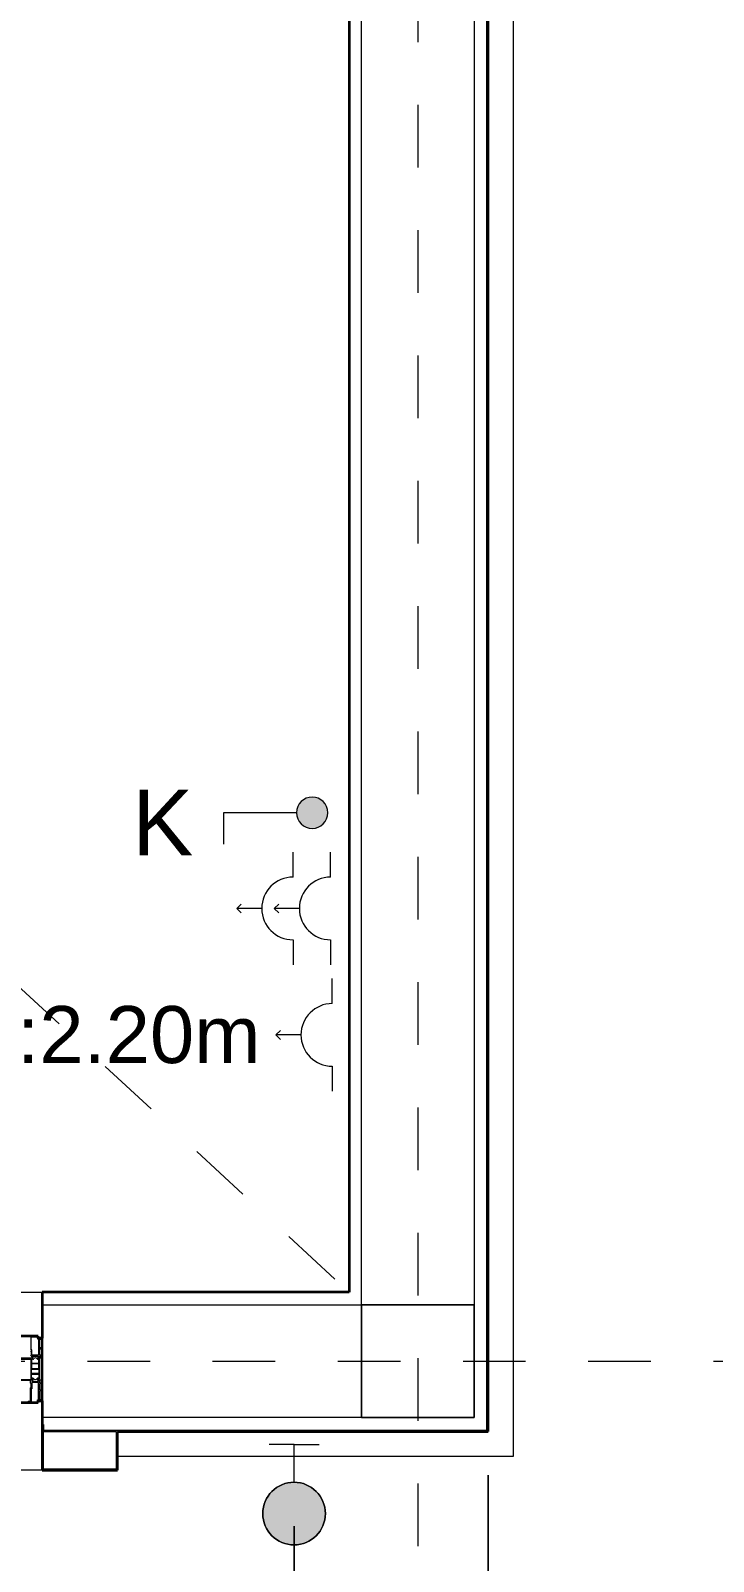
# Model space of a CAD drawing. Header units: metres. Extents: x -1.5 to 31.4, y -9.2 to 10.9.
# Drawn here: x 6.797 to 7.888, y -5.752 to -3.309 of the extents above; entities that cross this region are included whole.
import ezdxf

# ---------------------------------------------------------------- set-up
doc = ezdxf.new("R2010")
doc.units = ezdxf.units.M
doc.linetypes.add('Línea de rejilla', pattern=[0.022225, 0.0127, -0.003175, 0.003175, -0.003175])
doc.linetypes.add('Trazo', pattern=[0.0023, 0.0015, -0.0008])
for name, color, linetype, lineweight in [('A-ANNO-DIMS', 7, 'Continuous', 9), ('A-ANNO-DIMS-70', 7, 'Continuous', 9), ('A-DETL-GENF', 7, 'Continuous', 18), ('A-DETL-THIN', 7, 'Continuous', 18), ('A-GLAZ', 7, 'Continuous', 18), ('A-WALL', 7, 'Continuous', 18), ('G-ANNO-TEXT', 7, 'Continuous', 9), ('G-IMPT', 7, 'Continuous', 18), ('S-COLS', 7, 'Continuous', 18), ('S-GRID', 7, 'Continuous', 9)]:
    doc.layers.add(name, color=color, linetype=linetype, lineweight=lineweight)
doc.layers.add('A-DETL-HDLN', color=94, linetype='Trazo', lineweight=18, true_color=0x00a600)
doc.styles.add('Arial_1', font='arial.ttf', dxfattribs={"height": 0.105})
doc.styles.add('Arial_2', font='arial.ttf', dxfattribs={"height": 0.091})
doc.dimstyles.new('Diagonal_-_Arial_1_5_mm', dxfattribs={"dimscale": 0.3048, "dimtxt": 0.107127, "dimasz": 0.287073, "dimexe": 0.459318, "dimexo": 0.229659, "dimgap": 0.160761, "dimtad": 1, "dimrnd": 0.01, "dimzin": 0, "dimdsep": 46, "dimtxsty": 'Arial_1', "dimblk1": 'OPEN30', "dimblk2": 'OPEN30', "dimsah": 1, "dimcen": 0.09, "dimaunit": 1, "dimadec": 4, "dimazin": 0, "dimtfac": 1, "dimtdec": 4, "dimtix": 1, "dimtmove": 0, "dimatfit": 3, "dimfxl": 1, "dimtvp": 1, "dimtfill": 1, "dimtolj": 1, "dimtzin": 0, "dimarcsym": 2})

# ---------------------------------------------------------------- blocks, each defined once
blk = doc.blocks.new('VENTANA DOS HOJAS - A220 cm x H160 cm-2765769-ARQ_ELEC_PB')
at = {"layer": 'A-GLAZ', "color": 253, "lineweight": 35, "true_color": 0xaaaaaa}
for p, q in [((1.0935, 0.04), (1.023, 0.04)), ((1.0935, 0.037), (1.0935, 0.04)), ((1.1, 0.037), (1.0935, 0.037)), ((1.1, -0.063), (1.1, 0.037)), ((1.023, -0.066), (1.0935, -0.066)), ((1.0935, -0.066), (1.0935, -0.063)), ((1.0935, -0.063), (1.1, -0.063))]:
    blk.add_line(p, q, dxfattribs=at)
at = {"layer": 'G-IMPT', "color": 253, "true_color": 0xaaaaaa}
for p, q in [((1.0827, 0.0023), (1.0827, -0.0023)), ((1.085, 0.0033), (1.0837, 0.0033)), ((1.0841, 0.0073), (1.0848, 0.006)), ((1.093, 0.0053), (1.093, 0.0055)), ((1.0931, 0.006), (1.0938, 0.0073)), ((1.0936, 0.0028), (1.0933, 0.0028)), ((1.0943, 0.0043), (1.094, 0.0043)), ((1.0946, -0.0023), (1.0946, 0.0018)), ((1.0958, -0.0268), (1.0958, 0.0028)), ((1.0827, -0.0053), (1.0827, -0.0105)), ((1.0827, -0.0187), (1.0827, -0.0135)), ((1.0827, -0.0263), (1.0827, -0.0217)), ((1.0837, -0.0033), (1.0936, -0.0033)), ((1.0936, -0.0043), (1.0837, -0.0043)), ((1.0837, -0.0115), (1.0936, -0.0115)), ((1.0837, -0.0125), (1.0936, -0.0125)), ((1.0936, -0.0197), (1.0837, -0.0197)), ((1.0837, -0.0207), (1.0936, -0.0207)), ((1.0946, -0.0105), (1.0946, -0.0053)), ((1.0946, -0.0135), (1.0946, -0.0187)), ((1.0946, -0.0217), (1.0946, -0.0258)), ((1.085, -0.0273), (1.0837, -0.0273)), ((1.0848, -0.0301), (1.0841, -0.0314)), ((1.093, -0.0296), (1.093, -0.0293)), ((1.0938, -0.0314), (1.0931, -0.0301)), ((1.0936, -0.0268), (1.0933, -0.0268)), ((1.094, -0.0283), (1.0943, -0.0283))]:
    blk.add_line(p, q, dxfattribs=at)
at = {"layer": 'G-IMPT', "color": 253, "true_color": 0xaaaaaa, "flags": 128}
for points in [[(1.1, 0.0096), (1.1, 0.0105), (1.0988, 0.011), (1.0988, 0.0097), (1.0955, 0.0099), (1.0955, 0.0195), (1.0988, 0.0197), (1.0988, 0.0184), (1.1, 0.0189), (1.1, 0.022), (1.0997, 0.0227), (1.099, 0.023), (1.0985, 0.023), (1.0985, 0.0211), (1.0955, 0.0211), (1.0955, 0.0353), (1.0985, 0.0353), (1.0985, 0.0328), (1.0994, 0.0337), (1.0998, 0.0343), (1.1, 0.0351), (1.1, 0.037), (1.0935, 0.037), (1.0935, 0.04), (1.023, 0.04)], [(1.081, 0.0167), (1.082, 0.0157), (1.082, 0.0129), (1.0823, 0.0126), (1.082, 0.0123), (1.082, 0.0098), (1.081, 0.0088)], [(1.081, 0.0054), (1.0834, 0.0052), (1.0839, 0.0057), (1.0842, 0.0057), (1.0842, 0.0061), (1.0841, 0.0061), (1.0831, 0.0077), (1.0834, 0.0082), (1.0939, 0.0082), (1.094, 0.0076), (1.0937, 0.0059), (1.0936, 0.0058), (1.0936, 0.0054), (1.097, 0.0054), (1.0972, 0.0057), (1.0964, 0.007), (1.0955, 0.007), (1.0955, 0.0083), (1.0987, 0.0083)], [(1.085, 0.0055), (1.085, 0.0048), (1.0644, 0.0048), (1.0644, 0.0043)], [(1.0654, 0.0033), (1.0815, 0.0033), (1.0815, -0.0288), (1.085, -0.0288), (1.085, -0.0296)], [(1.0852, 0.0082), (1.084, 0.0082), (1.084, 0.0078)], [(1.0925, 0.0081), (1.0923, 0.0081), (1.0923, 0.0077), (1.0923, 0.0077), (1.0912, 0.0077), (1.0912, 0.0077), (1.0912, 0.0081), (1.0867, 0.0081), (1.0867, 0.0077), (1.0867, 0.0077), (1.0856, 0.0077), (1.0856, 0.0077), (1.0856, 0.0081), (1.0855, 0.0081)], [(1.094, 0.0078), (1.094, 0.0082), (1.0928, 0.0082)], [(1.1, -0.0356), (1.1, -0.0365), (1.0988, -0.037), (1.0988, -0.0357), (1.0955, -0.0359), (1.0955, -0.0455), (1.0988, -0.0457), (1.0988, -0.0444), (1.1, -0.0449), (1.1, -0.048), (1.0997, -0.0487), (1.099, -0.049), (1.0985, -0.049), (1.0985, -0.0471), (1.0955, -0.0471), (1.0955, -0.0613), (1.0985, -0.0613), (1.0985, -0.0588), (1.0994, -0.0597), (1.0998, -0.0603), (1.1, -0.0611), (1.1, -0.063), (1.0995, -0.063), (1.0935, -0.063), (1.0935, -0.066), (1.023, -0.066)], [(1.0245, -0.0293), (1.0834, -0.0293), (1.0839, -0.0298), (1.0842, -0.0298), (1.0842, -0.0302), (1.0841, -0.0302), (1.0831, -0.0318), (1.0834, -0.0323), (1.0939, -0.0323), (1.094, -0.0317), (1.0937, -0.03), (1.0936, -0.0299), (1.0936, -0.0295), (1.097, -0.0295), (1.0972, -0.0298), (1.0964, -0.0311), (1.0955, -0.0311), (1.0955, -0.0343), (1.0987, -0.0343)], [(1.084, -0.0319), (1.084, -0.0323), (1.0852, -0.0323)], [(1.0855, -0.0322), (1.0856, -0.0322), (1.0856, -0.0318), (1.0856, -0.0318), (1.0867, -0.0318), (1.0867, -0.0318), (1.0867, -0.0322), (1.0912, -0.0322), (1.0912, -0.0318), (1.0912, -0.0318), (1.0923, -0.0318), (1.0923, -0.0318), (1.0923, -0.0322), (1.0925, -0.0322)], [(1.0928, -0.0323), (1.094, -0.0323), (1.094, -0.0319)]]:
    blk.add_lwpolyline(points, dxfattribs=at)
for points in [[(1.0921, 0.0387), (1.0921, 0.0357), (1.0941, 0.0357), (1.0941, 0.0097), (1.0835, 0.0097), (1.0835, 0.0183), (1.0824, 0.0183), (1.0824, 0.0387)], [(1.0244, -0.064), (1.0263, -0.064), (1.0269, -0.0646), (1.0769, -0.0646), (1.0775, -0.064), (1.081, -0.064), (1.081, -0.0427), (1.082, -0.0417), (1.082, -0.0358), (1.081, -0.0348), (1.081, -0.0308), (1.0244, -0.0308)], [(1.0921, -0.0646), (1.0921, -0.0616), (1.0941, -0.0616), (1.0941, -0.0338), (1.0835, -0.0338), (1.0835, -0.0443), (1.0825, -0.0443), (1.0825, -0.0646)]]:
    blk.add_lwpolyline(points, close=True, dxfattribs=at)
at = {"layer": 'G-IMPT', "color": 253, "true_color": 0xaaaaaa}
for centre, radius, start, end in [((1.0837, 0.0023), 0.001, 90, 180), ((1.085, 0.0078), 0.001, 180, 209.9999), ((1.084, 0.0055), 0.001, 0.0001, 30), ((1.085, 0.0053), 0.002, 270, 323.2375), ((1.0862, 0.0131), 0.00505, 258.5788, 262.0623), ((1.089, 0.0023), 0.003, 29.8993, 143.2376), ((1.0933, 0.0048), 0.002, 209.8993, 270), ((1.0918, 0.0131), 0.00505, 277.9377, 281.4212), ((1.094, 0.0055), 0.001, 150.0001, 180), ((1.094, 0.0053), 0.001, 180, 270), ((1.0936, 0.0018), 0.001, 360, 90), ((1.093, 0.0078), 0.001, 330, 359.9999), ((1.0943, 0.0028), 0.0015, 360, 90), ((1.0987, 0.0096), 0.0013, 270, 0), ((1.0837, -0.0023), 0.001, 180, 270), ((1.0837, -0.0053), 0.001, 90, 180), ((1.0837, -0.0105), 0.001, 180, 270), ((1.0837, -0.0135), 0.001, 90, 180), ((1.0837, -0.0187), 0.001, 180, 270), ((1.0837, -0.0217), 0.001, 90, 180), ((1.0936, -0.0023), 0.001, 270, 0), ((1.0936, -0.0053), 0.001, 360, 90), ((1.0936, -0.0105), 0.001, 270, 0), ((1.0936, -0.0135), 0.001, 360, 90), ((1.0936, -0.0187), 0.001, 270, 0), ((1.0936, -0.0217), 0.001, 360, 90), ((1.0837, -0.0263), 0.001, 180, 270), ((1.085, -0.0319), 0.001, 150.0001, 180), ((1.084, -0.0296), 0.001, 330, 359.9999), ((1.085, -0.0293), 0.002, 36.7625, 90), ((1.0862, -0.0372), 0.00505, 97.9377, 101.4212), ((1.089, -0.0263), 0.003, 216.7624, 330.1007), ((1.0933, -0.0288), 0.002, 90, 150.1007), ((1.0918, -0.0372), 0.00505, 78.5788, 82.0623), ((1.094, -0.0293), 0.001, 90, 180), ((1.094, -0.0296), 0.001, 180, 209.9999), ((1.0936, -0.0258), 0.001, 270, 0), ((1.093, -0.0319), 0.001, 0.0001, 30), ((1.0943, -0.0268), 0.0015, 270, 0), ((1.0987, -0.0356), 0.0013, 360, 90)]:
    blk.add_arc(centre, radius, start, end, dxfattribs=at)
blk = doc.blocks.new('DIMBLOCK43-ARQ_ELEC_PB')
at = {"layer": 'A-ANNO-DIMS-70', "transparency": 16777216}
for p, q in [((7.5277, -5.6143), (7.5277, -6.2394)), ((7.5277, -6.0994), (7.5277, -5.6143)), ((7.2179, -5.6954), (7.2179, -6.2394)), ((7.2179, -6.0994), (7.2179, -5.6954)), ((7.2179, -6.0994), (7.5277, -6.0994))]:
    blk.add_line(p, q, dxfattribs=at)
at = {"layer": 'A-ANNO-DIMS-70', "lineweight": 35, "transparency": 16777216}
for p, q in [((7.2179, -6.0994), (7.3054, -6.0119)), ((7.5277, -6.0994), (7.4402, -6.0119)), ((7.2179, -6.0994), (7.3054, -6.1869)), ((7.5277, -6.0994), (7.4402, -6.1869))]:
    blk.add_line(p, q, dxfattribs=at)
at = {"layer": 'A-ANNO-DIMS-70', "color": 0, "transparency": 16777216, "insert": (7.2311, -5.9141), "char_height": 0.105, "width": 0.34017, "attachment_point": 1, "line_spacing_factor": 0.941778, "style": 'Arial_1', "bg_fill": 3, "box_fill_scale": 1.25, "bg_fill_color": 9, "bg_fill_true_color": 13158600, "bg_fill_transparency": 0}
blk.add_mtext('0.31', dxfattribs=at)
blk = doc.blocks.new('_Open30')
at = {"color": 0, "linetype": 'ByBlock', "lineweight": -2}
for p, q in [((-1, 0.268), (0, 0)), ((0, 0), (-1, -0.268)), ((0, 0), (-1, 0))]:
    blk.add_line(p, q, dxfattribs=at)

msp = doc.modelspace()

# ---------------------------------------------------------------- hatches: boundary and pattern name
at = {"layer": 'A-DETL-GENF', "true_color": 0xff0000}
for points in [[(7.2469, -4.5821), (7.2534, -4.5812), (7.2594, -4.5787), (7.2646, -4.5747), (7.2686, -4.5696), (7.2711, -4.5635), (7.2719, -4.5571), (7.2711, -4.5506), (7.2686, -4.5446), (7.2646, -4.5394), (7.2594, -4.5354), (7.2534, -4.5329), (7.2469, -4.5321), (7.2404, -4.5329), (7.2344, -4.5354), (7.2292, -4.5394), (7.2253, -4.5446), (7.2228, -4.5506), (7.2219, -4.5571), (7.2228, -4.5635), (7.2253, -4.5696), (7.2292, -4.5747), (7.2344, -4.5787), (7.2404, -4.5812)], [(7.2179, -5.7254), (7.2308, -5.7237), (7.2429, -5.7187), (7.2532, -5.7107), (7.2612, -5.7004), (7.2662, -5.6883), (7.2679, -5.6754), (7.2662, -5.6624), (7.2612, -5.6504), (7.2532, -5.64), (7.2429, -5.6321), (7.2308, -5.6271), (7.2179, -5.6254), (7.2049, -5.6271), (7.1929, -5.6321), (7.1825, -5.64), (7.1746, -5.6504), (7.1696, -5.6624), (7.1679, -5.6754), (7.1696, -5.6883), (7.1746, -5.7004), (7.1825, -5.7107), (7.1929, -5.7187), (7.2049, -5.7237)]]:
    msp.add_hatch(color=1, dxfattribs=at).paths.add_polyline_path(points)

# ---------------------------------------------------------------- linework, layer by layer
at = {"layer": 'A-DETL-HDLN'}
msp.add_line((4.1257, -2.3823), (7.3057, -5.3223), dxfattribs=at)
at = {"layer": 'A-DETL-THIN', "color": 1, "true_color": 0xff0000}
for p, q in [((7.2219, -4.5571), (7.1052, -4.5571)), ((7.1052, -4.5571), (7.1052, -4.6071)), ((7.2163, -4.6599), (7.2163, -4.6199)), ((7.2763, -4.6599), (7.2763, -4.6199)), ((7.1263, -4.7099), (7.1334, -4.7029)), ((7.1663, -4.7099), (7.1263, -4.7099)), ((7.1263, -4.7099), (7.1334, -4.717)), ((7.1863, -4.7099), (7.1934, -4.7029)), ((7.2263, -4.7099), (7.1863, -4.7099)), ((7.1863, -4.7099), (7.1934, -4.717)), ((7.2163, -4.7599), (7.2163, -4.7999)), ((7.2763, -4.7599), (7.2763, -4.7999)), ((7.2789, -4.8616), (7.2789, -4.8216)), ((7.1889, -4.9116), (7.196, -4.9045)), ((7.2289, -4.9116), (7.1889, -4.9116)), ((7.1889, -4.9116), (7.196, -4.9187)), ((7.2789, -4.9616), (7.2789, -5.0016)), ((7.2179, -5.5654), (7.1779, -5.5654)), ((7.2179, -5.6254), (7.2179, -5.5654)), ((7.2179, -5.5654), (7.2579, -5.5654))]:
    msp.add_line(p, q, dxfattribs=at)
msp.add_circle((7.2179, -5.6754), 0.05, dxfattribs=at)
for centre, radius, start, end in [((7.2469, -4.5571), 0.025, 360, 180), ((7.2469, -4.5571), 0.025, 180, 360), ((7.2163, -4.7099), 0.05, 90, 270), ((7.2763, -4.7099), 0.05, 90, 270), ((7.2789, -4.9116), 0.05, 90, 270), ((7.2179, -5.6754), 0.05, 0, 180), ((7.2179, -5.6754), 0.05, 180, 0)]:
    msp.add_arc(centre, radius, start, end, dxfattribs=at)
at = {"layer": 'A-WALL', "color": 253, "true_color": 0xaaaaaa}
for p, q in [((7.5057, -1.5823), (7.5057, -5.5223)), ((7.3257, -5.5223), (7.3257, -1.7623)), ((7.5257, -5.5443), (7.5257, -1.7823)), ((7.5677, -1.8243), (7.5677, -5.5843)), ((4.6157, -5.3223), (6.8157, -5.3223)), ((6.8157, -5.3423), (7.5057, -5.3423)), ((7.5057, -5.5223), (6.8157, -5.5223)), ((6.8177, -5.5333), (6.8157, -5.5333)), ((6.8177, -5.5333), (6.8177, -5.5423)), ((6.8177, -5.5423), (7.5277, -5.5423)), ((6.8177, -5.5443), (6.9337, -5.5443)), ((6.8177, -5.6043), (6.8177, -5.5443)), ((6.9337, -5.5443), (6.9337, -5.6043)), ((7.5677, -5.5843), (6.9357, -5.5843)), ((6.8157, -5.6063), (4.6157, -5.6063)), ((6.9337, -5.6043), (6.8177, -5.6043))]:
    msp.add_line(p, q, dxfattribs=at)
at = {"layer": 'A-WALL', "color": 253, "lineweight": 35, "true_color": 0xaaaaaa}
for p, q in [((7.3057, -1.7823), (7.3057, -5.3223)), ((7.5277, -5.5443), (7.5277, -1.7843)), ((6.8157, -5.3223), (6.8157, -5.3953)), ((7.3057, -5.3223), (6.8157, -5.3223)), ((6.8157, -5.4953), (6.8157, -5.6063)), ((6.9357, -5.5443), (7.5277, -5.5443)), ((6.9357, -5.6063), (6.9357, -5.5443)), ((6.8157, -5.6063), (6.9357, -5.6063))]:
    msp.add_line(p, q, dxfattribs=at)
at = {"layer": 'S-COLS', "color": 253, "true_color": 0xaaaaaa}
for p, q in [((7.5057, -5.3423), (7.3257, -5.3423)), ((7.3257, -5.3423), (7.3257, -5.5223)), ((7.5057, -5.5223), (7.5057, -5.3423)), ((7.3257, -5.5223), (7.5057, -5.5223))]:
    msp.add_line(p, q, dxfattribs=at)
at = {"layer": 'S-GRID', "color": 8, "linetype": 'Línea de rejilla', "true_color": 0x808080}
for p, q in [((7.4157, 10.3724), (7.4157, -9.1585)), ((-1.5122, -5.4323), (15.5819, -5.4323))]:
    msp.add_line(p, q, dxfattribs=at)

# ---------------------------------------------------------------- block references
at = {"layer": 'A-GLAZ', "color": 253, "true_color": 0xaaaaaa}
msp.add_blockref('VENTANA DOS HOJAS - A220 cm x H160 cm-2765769-ARQ_ELEC_PB', (5.7157, -5.4323), dxfattribs=at)

# ---------------------------------------------------------------- texts
at = {"layer": 'G-ANNO-TEXT', "color": 1, "true_color": 0xff0000, "attachment_point": 1}
for s, insert, char_height, width, style in [('K', (6.9591, -4.5202), 0.105, 0.117848, 'Arial_1'), ('AA h:2.20m', (6.5001, -4.8656), 0.091, 0.796877, 'Arial_2')]:
    msp.add_mtext(s, dxfattribs=dict(at, insert=insert, char_height=char_height, width=width, style=style))

# ---------------------------------------------------------------- next in the draw order: dimensions: what is measured, and where the dimension line sits
at = {"layer": 'A-ANNO-DIMS'}
dim = msp.add_linear_dim(base=(7.5277, -6.0994), p1=(7.2179, -5.6254), p2=(7.5277, -5.5443), dimstyle='Diagonal_-_Arial_1_5_mm', override={"dimpost": '<>', "dimfxl": 0.320315}, dxfattribs=at)
dim.commit()
dim.dimension.update_dxf_attribs({"geometry": 'DIMBLOCK43-ARQ_ELEC_PB', "text_midpoint": (7.3728, -5.9967)})

doc.saveas('drawing.dxf')
